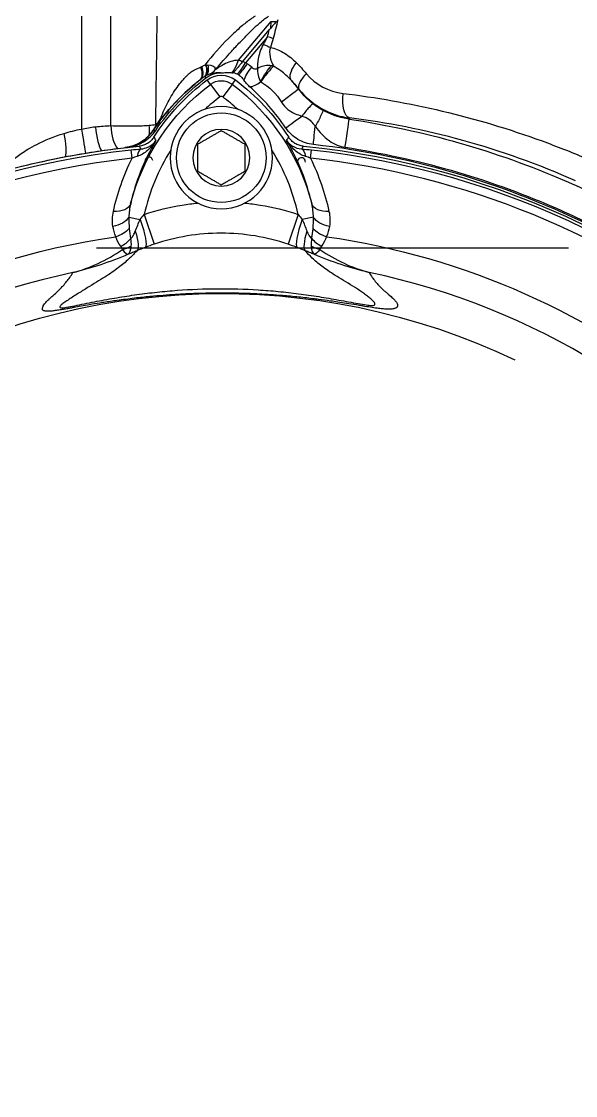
# Model space of a CAD drawing. Header units: millimetres. Extents: x 553637 to 584936, y 5008 to 53898.
# Drawn here: x 559978 to 560048.4, y 37716.2 to 37852.8 of the extents above; entities that cross this region are included whole.
import ezdxf

# ---------------------------------------------------------------- set-up
doc = ezdxf.new("R2010")
doc.units = ezdxf.units.MM
doc.header["$LTSCALE"] = 10
doc.header["$MEASUREMENT"] = 0
doc.layers.add('2', color=2, linetype='Continuous')

msp = doc.modelspace()

# ---------------------------------------------------------------- linework, layer by layer
at = {"layer": '2', "extrusion": (-1, 1.31047e-06, 1.33332e-29)}
for p, q in [((559985.63, 37853.49), (559985.63, 37839.14)), ((560005.59, 37847.89), (560009.73, 37852.82)), ((560009.71, 37851.99), (560009.73, 37852.82)), ((559989.37, 37852.34), (559989.37, 37852.34)), ((560006.16, 37847.75), (560009.51, 37851.75)), ((560009.29, 37850.88), (560006.5, 37847.55)), ((560001.31, 37845.83), (560001.45, 37845.64)), ((560004.92, 37846.28), (560004.95, 37846.32)), ((560002.03, 37844.82), (560001.61, 37845.38)), ((560002.03, 37844.82), (560003.23, 37843.23)), ((560004.79, 37844.82), (560003.59, 37843.22)), ((560004.79, 37844.82), (560005.2, 37845.38)), ((560013.25, 37844.2), (560013.28, 37844.22)), ((560019.71, 37840.55), (560019.69, 37840.4)), ((559995.21, 37839.82), (559995.21, 37839.82)), ((559987.69, 37837.69), (559987.69, 37837.69)), ((559989.49, 37838.49), (559989.49, 37838.49)), ((559989.63, 37837.9), (559989.63, 37837.9)), ((559989.69, 37837.72), (559989.69, 37837.72)), ((559992.06, 37835.43), (559991.95, 37836.49)), ((560014.75, 37835.43), (560014.86, 37836.49)), ((559991.82, 37829.34), (559991.82, 37829.34)), ((559993.62, 37828.27), (559994.89, 37824.49)), ((560013.17, 37828.27), (560011.9, 37824.49)), ((559991.66, 37827.92), (559993.08, 37827.65)), ((560015.12, 37827.91), (560013.71, 37827.65)), ((559991.82, 37825.54), (559991.82, 37825.55)), ((559991.82, 37823.3), (559991.82, 37823.3)), ((559991.82, 37817.55), (559991.82, 37817.55)), ((559991.82, 37817.43), (559991.82, 37817.44))]:
    msp.add_line(p, q, dxfattribs=at)
at = {"layer": '2'}
msp.add_line((560047.56, 37823.99, 9.82), (559987.56, 37823.99, 9.82), dxfattribs=at)
at = {"layer": '2', "extrusion": (3.3667e-22, 2.56909e-16, -1)}
for radius in [6.5, 3.61]:
    msp.add_circle((-560003.41, 37835.49), radius, dxfattribs=at)
at = {"layer": '2'}
msp.add_circle((560003.41, 37835.49), 5.7, dxfattribs=at)
at = {"layer": '2', "extrusion": (3.3667e-22, 2.56909e-16, -1)}
for centre, radius, start, end in [((-560003.41, 37842.99), 2.99, 53.1302, 126.87), ((-560018.53, 37822.82), 27.5, 14.3449, 53.1302), ((-560018.53, 37822.82), 28.2, 32.7999, 53.1302), ((-560003.41, 37842.99), 2.3, 53.1302, 126.87), ((-559988.43, 37822.97), 27.3, 126.8037, 165.8341), ((-559988.43, 37822.97), 27.99, 126.8053, 147.2755), ((-560003.41, 37731.49), 105.99, 5.6479, 84.351), ((-560003.41, 37731.49), 105.63, 6.2249, 83.7714), ((-560003.41, 37731.49), 105.99, 95.6479, 174.351), ((-560003.41, 37731.49), 105.63, 96.2249, 173.7714), ((-559977.01, 37830.01), 4.5, 102.8403, 103.0476), ((-560003.41, 37731.49), 94.9, 8.0915, 81.884), ((-560003.41, 37731.49), 94.9, 98.0915, 161.1672), ((-560003.41, 37731.49), 86.73, 60.7815, 115.472), ((-560003.41, 37731.49), 105.99, 275.6479, 354.351), ((-560003.41, 37731.49), 105.99, 185.6479, 264.351), ((-560003.41, 37731.49), 105.63, 276.2249, 353.7714), ((-560003.41, 37731.49), 105.63, 186.2249, 263.7714), ((-560003.41, 37731.49), 94.9, 188.0915, 261.884)]:
    msp.add_arc(centre, radius, start, end, dxfattribs=at)
at = {"layer": '2'}
for centre, radius, start, end in [((560018.53, 37822.82), 25.5, 126.8698, 132.457), ((560003.41, 37842.99), 0.3, 52.689, 126.8698), ((559988.43, 37822.97), 25.3, 47.5579, 53.1963), ((560018.53, 37822.82), 25.5, 147.6578, 167.6577), ((559988.43, 37822.97), 25.3, 12.1041, 32.2334), ((560003.41, 37731.49), 104.56, 96.2287, 173.7751), ((559994.2, 37835.08), 0.5, 5.3547, 185.3547), ((560013.6, 37834.99), 0.5, 354.6504, 174.6504), ((560003.41, 37731.49), 104.56, 20.1521, 83.7751), ((560003.41, 37731.49), 91.36, 101.9162, 258.0836), ((560003.41, 37731.49), 91.36, 281.878, 78.1218), ((560003.41, 37731.49), 104.56, 276.2287, 353.7751)]:
    msp.add_arc(centre, radius, start, end, dxfattribs=at)
for centre, major_axis, ratio, start_param, end_param in [((560008.84, 37852.98), (-3, 0.07), 0.047895, 1.873783, 2.124332), ((560441.43, 37738.07), (-122.18, 434.89), 0.982721, 1.04372, 1.049181), ((560008.93, 37850.77), (-1.94, 0.49), 0.095744, 4.145531, 4.550138), ((560000.14, 37847.46), (-0.94, 1.77), 0.605576, 4.061591, 4.306874), ((560003.81, 37842.39), (1, 5.7), 0.953355, 6.038188, 6.137862), ((560005.6, 37847.61), (-1.63, -1.84), 0.134325, 1.72834, 1.763989), ((560003.77, 37843.03), (-1.49, 5.13), 0.982332, 5.447958, 5.523302), ((560006.21, 37846.99), (-0.876, 0.33), 0.677534, -1.904948, -1.650838), ((560009.01, 37845.65), (-1.85, -0.76), 0.739589, 3.863385, 4.013111), ((559999.48, 37847.21), (-1.29, 1.78), 0.560588, -3.077173, -2.013846), ((560000.87, 37842.9), (-1.81, -3.2), 0.434935, 3.808219, 3.858947), ((560001.1, 37847.94), (-1.03, -1.72), 0.99801, 0.979149, 1.422152), ((560009.06, 37845.75), (-1.16, -1.5), 0.076836, 3.618277, 5.191216), ((560001.47, 37845.9), (-1.08, -0.79), 0.034781, -0.96165, -0.765568), ((559988.51, 37823), (3.16, -28.46), 0.983419, 2.066085, 2.313257), ((560011.74, 37843.05), (-1.51, -1.15), 0.010256, 3.193963, 5.164469), ((560013.89, 37840.85), (-1.17, -1.5), 0.074885, 3.194102, 4.811016), ((559993.39, 37840.67), (-2.95, 1.16), 0.305157, 3.889197, 3.938562), ((559985.63, 37839.32), (-0.56, 3.43), 0.008453, 1.62247, 2.817153), ((559988.06, 37839.61), (-0.36, 3.42), 0.195511, 1.603123, 2.782229), ((559990.73, 37839.75), (-0.11, 3.4), 0.40397, 1.609685, 2.694217), ((559992.36, 37839.81), (-0.74, 3.2), 0.553143, 4.106289, 4.524962), ((559982.59, 37838.76), (-0.81, 3.42), 0.218845, 3.495632, 4.606553), ((559993.48, 37833.63), (-0.26, 2.99), 0.276748, 0.036326, 0.799906), ((560014.5, 37827.8), (-1.42, -3.74), 0.172767, -1.466399, -0.05912), ((560015.7, 37827.31), (-1.57, -3.68), 0.230511, -1.157345, -0.052827), ((559990.36, 37826.13), (-1.79, -1.75), 0.69819, 1.093575, 1.755254), ((559990.56, 37825.83), (-2.39, -0.72), 0.811745, 1.443845, 1.917873), ((559908.25, 37729.18), (-116.32, -86.58), 0.387664, 3.384963, 3.403635), ((560016.42, 37826.15), (-1.78, 1.75), 0.696182, 1.382904, 2.049497)]:
    msp.add_ellipse(centre, major_axis=major_axis, ratio=ratio, start_param=start_param, end_param=end_param, dxfattribs=at)
at = {"layer": '2', "extrusion": (3.3667e-22, 2.56909e-16, -1)}
for centre, major_axis, ratio, start_param, end_param in [((560442.53, 37734.93), (127.08, -436.27), 0.982333, 2.107866, 2.109856), ((560008.59, 37849.63), (-1.89, 0.65), 0.150871, 1.614645, 2.131774), ((560000.29, 37847.54), (-1.06, 1.68), 0.60684, -4.191021, -3.208838), ((559999.27, 37847.14), (1.35, -1.82), 0.558596, -1.119162, -0.05176), ((560003.87, 37843.43), (3.43, 0.04), 0.887524, -1.237023, -1.062941), ((560013.3, 37827.89), (-16.9, -17.79), 0.86441, 1.385433, 1.764018), ((560002.57, 37842.97), (-1.89, 2.41), 0.124002, -0.052285, -0.04192), ((560008.27, 37844.95), (0.168, 0.178), 0.531087, -0.276884, -0.129285), ((560020.15, 37843.51), (-0.37, -2.98), 0.420508, 0.057724, 1.571265), ((560018.61, 37824.29), (-0.2, -34.75), 0.746516, 2.051796, 2.060901), ((560014.02, 37840.89), (-2.46, -1.72), 0.042888, 0.27385, 1.454625), ((560015.42, 37839.85), (-0.91, -1.67), 0.065971, 3.194068, 4.885172), ((559990.6, 37841.73), (-1.59, -4.72), 0.998169, -1.305757, -0.440171), ((559992.68, 37839.89), (-1.75, 2.72), 0.66149, 2.029825, 2.09864), ((560015.44, 37840.05), (-0.33, -2.98), 0.005759, 0.258371, 1.386035), ((560013.34, 37833.63), (-0.26, -2.99), 0.275932, 3.17791, 3.941991), ((559989.47, 37830.26), (-2.44, 0.55), 0.61716, 3.185961, 4.481982), ((560017.33, 37830.26), (-2.44, -0.55), 0.617656, -1.342509, -0.044391), ((559989.39, 37828.35), (-2.46, -0.42), 0.642659, 3.667819, 4.729172), ((559992.29, 37827.8), (-1.42, 3.74), 0.172155, 1.675815, 3.083601), ((560017.39, 37828.33), (-2.46, 0.44), 0.64256, -1.593135, -0.531778), ((559989.78, 37827.03), (-2.32, -0.93), 0.631919, 4.03099, 4.864846), ((559991.07, 37827.31), (-1.57, 3.68), 0.228853, 1.989243, 3.088598), ((560016.99, 37827.04), (-2.32, 0.94), 0.6313, -1.727433, -0.890658), ((560016.21, 37825.84), (-2.4, 0.72), 0.81164, -1.697389, -1.222761)]:
    msp.add_ellipse(centre, major_axis=major_axis, ratio=ratio, start_param=start_param, end_param=end_param, dxfattribs=at)
at = {"layer": '2'}
for points, degree in [([(559989.37, 37839.57), (559989.37, 37844.21), (559989.37, 37848.85), (559989.37, 37853.49)], 3), ([(559995.07, 37839.72), (559995.14, 37844.31), (559995.21, 37848.9), (559995.27, 37853.49)], 3), ([(560008.77, 37849.89), (560008.95, 37850.22), (560009.13, 37850.54), (560009.29, 37850.88)], 3), ([(560010.01, 37850.67), (560009.92, 37850.28), (560009.8, 37849.9), (560009.68, 37849.53)], 3), ([(560002.57, 37848.77), (560002.57, 37848.77), (560002.57, 37848.77), (560002.57, 37848.77)], 3), ([(560000.93, 37847.1), (560001.08, 37847.16), (560001.23, 37847.24), (560001.37, 37847.32)], 3), ([(560001.37, 37847.32), (560001.43, 37847.3), (560001.46, 37847.3), (560001.5, 37847.29)], 3), ([(560001.37, 37847.32), (560001.46, 37847.11), (560001.52, 37846.99), (560001.56, 37846.85)], 3), ([(560001.5, 37847.29), (560001.61, 37847.27), (560001.68, 37847.26), (560001.71, 37847.26)], 3), ([(560004.77, 37846.31), (560004.94, 37846.49), (560005.12, 37846.76), (560005.3, 37847.11), (560005.46, 37847.5), (560005.59, 37847.89)], 5), ([(560005.5, 37846.11), (560005.78, 37846.45), (560006.17, 37847.01), (560006.5, 37847.55)], 3), ([(560006.71, 37847.44), (560006.32, 37846.93), (560005.91, 37846.38), (560005.65, 37846.02)], 3), ([(560007.29, 37847), (560007.11, 37847.15), (560006.92, 37847.3), (560006.71, 37847.44)], 3), ([(560012.94, 37847.6), (560013.38, 37847.15), (560013.82, 37846.68), (560014.22, 37846.19)], 3), ([(560000.77, 37847.03), (560000.82, 37847.05), (560000.87, 37847.07), (560000.93, 37847.1)], 3), ([(560001.31, 37845.83), (560001.15, 37845.72), (560000.99, 37845.6), (560000.83, 37845.48)], 3), ([(560001.31, 37845.83), (560001.54, 37846.03), (560001.63, 37846.4), (560001.56, 37846.85)], 3), ([(560001.95, 37846.13), (560001.94, 37846.15), (560001.71, 37846.07), (560001.42, 37845.9)], 3), ([(560001.42, 37845.9), (560001.42, 37845.9), (560001.42, 37845.9), (560001.42, 37845.9)], 3), ([(560001.45, 37845.64), (560001.99, 37846.05), (560002.65, 37846.28), (560003.32, 37846.29)], 3), ([(560002.56, 37846.99), (560002.56, 37846.99), (560002.56, 37846.99), (560002.56, 37846.99)], 3), ([(560002.56, 37846.24), (560002.56, 37846.24), (560002.56, 37846.24), (560002.56, 37846.24)], 3), ([(560004.77, 37846.31), (560004.82, 37846.3), (560004.87, 37846.29), (560004.92, 37846.28)], 3), ([(560006.32, 37845.3), (560006.42, 37845.77), (560006.8, 37846.46), (560007.29, 37847)], 3), ([(560008.03, 37846.85), (560007.96, 37846.33), (560008.13, 37845.69), (560008.4, 37845.14)], 3), ([(560014.22, 37846.19), (560015.38, 37844.79), (560017.09, 37843.89), (560018.9, 37843.67)], 3), ([(560000.07, 37844.88), (559999.9, 37844.74), (559999.74, 37844.6), (559999.59, 37844.46)], 3), ([(560000.67, 37845.36), (560000.47, 37845.21), (560000.27, 37845.04), (560000.07, 37844.88)], 3), ([(560000.83, 37845.48), (560000.77, 37845.44), (560000.72, 37845.4), (560000.67, 37845.36)], 3), ([(560008.42, 37845.13), (560009.51, 37844.52), (560010.42, 37843.63), (560011.07, 37842.56)], 3), ([(560012.24, 37845.4), (560012.6, 37845.03), (560012.95, 37844.64), (560013.28, 37844.22)], 3), ([(560013.25, 37844.2), (560012.93, 37844.61), (560012.59, 37845.02), (560012.24, 37845.4)], 3), ([(559999.43, 37844.32), (559999.42, 37844.31), (559999.41, 37844.3), (559999.39, 37844.29)], 3), ([(560013.28, 37844.22), (560014.87, 37842.2), (560017.21, 37840.88), (560019.71, 37840.55)], 3), ([(559995.96, 37840.65), (559995.92, 37840.7), (559995.86, 37840.74), (559995.81, 37840.78)], 3), ([(559983.42, 37838.58), (559984.14, 37838.8), (559984.88, 37838.99), (559985.63, 37839.14)], 3), ([(559985.63, 37839.14), (559986.22, 37839.26), (559986.81, 37839.36), (559987.4, 37839.43)], 3), ([(559987.4, 37839.43), (559988.08, 37839.51), (559988.74, 37839.56), (559989.37, 37839.57)], 3), ([(559994.23, 37839.62), (559994.53, 37839.63), (559994.82, 37839.67), (559995.07, 37839.72)], 3), ([(559994.74, 37838.96), (559994.85, 37838.96), (559994.96, 37838.96), (559995.07, 37838.97)], 3), ([(559994.74, 37838.96), (559994.74, 37838.96), (559994.74, 37838.96), (559994.74, 37838.96), (559994.74, 37838.96), (559994.74, 37838.96)], 5), ([(559994.75, 37838.98), (559994.75, 37838.98), (559994.75, 37838.98), (559994.75, 37838.98), (559994.75, 37838.98), (559994.75, 37838.98)], 5), ([(559995.1, 37837.68), (559993.55, 37835.1), (559992.51, 37832.41), (559991.89, 37829.64)], 3), ([(559994.83, 37838.1), (559994.92, 37837.96), (559995.01, 37837.82), (559995.1, 37837.68)], 3), ([(560011.71, 37837.69), (560011.8, 37837.82), (560011.89, 37837.96), (560011.98, 37838.1)], 3), ([(560014.9, 37829.65), (560014.29, 37832.41), (560013.25, 37835.11), (560011.71, 37837.69)], 3), ([(559991.95, 37836.49), (559992.37, 37836.54), (559992.78, 37836.58), (559993.19, 37836.61)], 3), ([(559993.19, 37836.61), (559993.12, 37836.73), (559993.05, 37836.85), (559992.98, 37836.96)], 3), ([(560013.84, 37836.96), (560013.77, 37836.85), (560013.7, 37836.73), (560013.63, 37836.61)], 3), ([(560013.63, 37836.61), (560014.03, 37836.58), (560014.44, 37836.54), (560014.86, 37836.49)], 3), ([(559989.69, 37828.66), (559990.2, 37830.97), (559990.98, 37833.23), (559992.06, 37835.43)], 3), ([(559992.7, 37835.66), (559992.48, 37835.59), (559992.27, 37835.51), (559992.06, 37835.43)], 3), ([(560014.75, 37835.43), (560014.54, 37835.51), (560014.33, 37835.59), (560014.11, 37835.66)], 3), ([(560014.75, 37835.43), (560015.82, 37833.23), (560016.6, 37830.98), (560017.1, 37828.67)], 3), ([(559991.89, 37829.64), (559991.75, 37829.07), (559991.67, 37828.5), (559991.66, 37827.92)], 3), ([(560015.12, 37827.91), (560015.12, 37828.5), (560015.04, 37829.07), (560014.9, 37829.65)], 3), ([(559989.62, 37826.76), (559989.52, 37827.39), (559989.55, 37828.02), (559989.69, 37828.66)], 3), ([(559993.08, 37827.65), (559993.26, 37827.86), (559993.43, 37828.07), (559993.62, 37828.27)], 3), ([(560013.17, 37828.27), (560013.35, 37828.07), (560013.53, 37827.86), (560013.71, 37827.65)], 3), ([(560017.1, 37828.67), (560017.24, 37828.02), (560017.27, 37827.38), (560017.16, 37826.74)], 3), ([(559990.01, 37825.44), (559989.84, 37825.87), (559989.7, 37826.31), (559989.62, 37826.76)], 3), ([(559991.66, 37827.92), (559991.65, 37827.43), (559991.67, 37826.95), (559991.7, 37826.48)], 3), ([(559992.48, 37826.14), (559992.69, 37826.64), (559992.87, 37827.15), (559993.08, 37827.65)], 3), ([(560013.71, 37827.65), (560013.91, 37827.16), (560014.09, 37826.66), (560014.29, 37826.17)], 3), ([(560015.07, 37826.49), (560015.11, 37826.96), (560015.13, 37827.43), (560015.12, 37827.91)], 3), ([(560017.16, 37826.74), (560017.08, 37826.3), (560016.94, 37825.87), (560016.77, 37825.45)], 3), ([(559990.62, 37824.22), (559990.36, 37824.57), (559990.16, 37824.98), (559990.01, 37825.44)], 3), ([(559991.7, 37826.48), (559991.73, 37826.03), (559991.79, 37825.62), (559991.88, 37825.23)], 3), ([(560011.9, 37824.49), (560010.52, 37824.95), (560007.73, 37825.65), (560003.38, 37826.01), (559999.06, 37825.65), (559996.27, 37824.96), (559994.89, 37824.49)], 3), ([(560002.42, 37825.87), (560002.42, 37825.87), (560002.42, 37825.87), (560002.42, 37825.87)], 3), ([(560014.89, 37825.26), (560014.98, 37825.64), (560015.04, 37826.05), (560015.07, 37826.49)], 3), ([(560016.77, 37825.45), (560016.61, 37824.99), (560016.41, 37824.58), (560016.16, 37824.24)], 3), ([(559990.84, 37823.81), (559990.8, 37823.95), (559990.72, 37824.09), (559990.62, 37824.22)], 3), ([(559991.92, 37824.25), (559991.88, 37823.69), (559991.76, 37823.32), (559991.58, 37823.21)], 3), ([(559991.88, 37825.23), (559991.93, 37824.87), (559991.95, 37824.54), (559991.92, 37824.25)], 3), ([(559993.74, 37824.08), (559993.38, 37823.94), (559993.03, 37823.8), (559992.68, 37823.65)], 3), ([(559994.89, 37824.49), (559994.5, 37824.36), (559994.12, 37824.22), (559993.74, 37824.08)], 3), ([(559996.79, 37825.05), (559996.79, 37825.05), (559996.79, 37825.05), (559996.79, 37825.05)], 3), ([(560014.09, 37823.66), (560013.75, 37823.8), (560013.4, 37823.94), (560013.05, 37824.08)], 3), ([(560014.89, 37825.26), (560014.84, 37824.89), (560014.82, 37824.55), (560014.85, 37824.26)], 3), ([(560014.85, 37824.26), (560014.89, 37823.69), (560015.02, 37823.33), (560015.19, 37823.21)], 3), ([(560016.16, 37824.24), (560016.06, 37824.1), (560015.97, 37823.96), (560015.94, 37823.82)], 3), ([(559984.55, 37820.87), (559986.71, 37821.46), (559988.81, 37822.45), (559990.84, 37823.81)], 3), ([(559991.58, 37823.21), (559989.28, 37822.22), (559986.93, 37821.45), (559984.55, 37820.87)], 3), ([(559990.84, 37823.81), (559991.15, 37823.4), (559991.41, 37823.18), (559991.58, 37823.21)], 3), ([(560015.94, 37823.82), (560015.63, 37823.4), (560015.36, 37823.19), (560015.19, 37823.21)], 3), ([(560022.21, 37820.89), (560019.83, 37821.46), (560017.49, 37822.23), (560015.19, 37823.21)], 3), ([(560015.94, 37823.82), (560017.96, 37822.45), (560020.05, 37821.47), (560022.21, 37820.89)], 3), ([(560018.05, 37822.54), (560018.05, 37822.54), (560018.05, 37822.54), (560018.05, 37822.54)], 3), ([(560019.71, 37821.75), (560019.71, 37821.75), (560019.71, 37821.75), (560019.71, 37821.75)], 3), ([(559996.82, 37818.03), (559996.82, 37818.03), (559996.82, 37818.03), (559996.82, 37818.03)], 3), ([(559996.82, 37817.96), (559996.82, 37817.96), (559996.82, 37817.96), (559996.82, 37817.96)], 3), ([(560002.37, 37818.26), (560002.37, 37818.26), (560002.37, 37818.26), (560002.37, 37818.26)], 3), ([(560019.28, 37817.22), (560019.28, 37817.22), (560019.28, 37817.22), (560019.28, 37817.22)], 3), ([(559984.04, 37816.02), (559984.04, 37816.02), (559984.04, 37816.02), (559984.04, 37816.02)], 3), ([(559984.07, 37816.52), (559984.07, 37816.52), (559984.07, 37816.52), (559984.07, 37816.52)], 3), ([(559984.68, 37816.17), (559984.68, 37816.17), (559984.68, 37816.17), (559984.68, 37816.17)], 3), ([(559984.69, 37816.44), (559984.69, 37816.44), (559984.69, 37816.44), (559984.69, 37816.44)], 3), ([(559984.71, 37816.64), (559984.71, 37816.64), (559984.71, 37816.64), (559984.71, 37816.64)], 3), ([(560017.55, 37817.05), (560017.55, 37817.05), (560017.55, 37817.05), (560017.55, 37817.05)], 3), ([(560019.23, 37816.76), (560019.23, 37816.76), (560019.23, 37816.76), (560019.23, 37816.76)], 3), ([(560019.25, 37816.97), (560019.25, 37816.97), (560019.25, 37816.97), (560019.25, 37816.97)], 3)]:
    msp.add_open_spline(points, degree=degree, dxfattribs=at)
for points, degree, knots in [([(560007.72, 37853.49), (560007.31, 37853.24), (560006.93, 37852.96), (560006.55, 37852.67), (560006.34, 37852.5), (560006.14, 37852.34), (560005.94, 37852.17), (560005.41, 37851.71), (560004.9, 37851.24), (560004.4, 37850.75), (560004.37, 37850.72), (560004.34, 37850.69), (560004.31, 37850.66), (560003.27, 37849.61), (560002.29, 37848.49), (560001.37, 37847.32)], 3, [0, 0, 0, 0, 0.1163459, 0.1163459, 0.1163459, 0.1806733, 0.1806733, 0.1806733, 0.3509431, 0.3509431, 0.3509431, 0.3613465, 0.3613465, 0.3613465, 0.7226931, 0.7226931, 0.7226931, 0.7226931]), ([(560002.65, 37846.67), (560003.18, 37847.3), (560003.72, 37847.92), (560004.27, 37848.53), (560004.46, 37848.74), (560004.65, 37848.95), (560004.84, 37849.16), (560005.2, 37849.56), (560005.56, 37849.95), (560005.93, 37850.33), (560006.26, 37850.67), (560006.59, 37851.01), (560006.92, 37851.34), (560007.16, 37851.58), (560007.4, 37851.82), (560007.64, 37852.05), (560007.94, 37852.32), (560008.23, 37852.59), (560008.53, 37852.84), (560008.7, 37852.98), (560008.86, 37853.11), (560009.03, 37853.24), (560009.16, 37853.33), (560009.3, 37853.42), (560009.43, 37853.49)], 3, [0.1422618, 0.1422618, 0.1422618, 0.1422618, 0.3566972, 0.3566972, 0.3566972, 0.4315289, 0.4315289, 0.4315289, 0.5711326, 0.5711326, 0.5711326, 0.6957149, 0.6957149, 0.6957149, 0.785568, 0.785568, 0.785568, 0.8927857, 0.8927857, 0.8927857, 0.952768, 0.952768, 0.952768, 1, 1, 1, 1]), ([(560010.44, 37852.86), (560010.32, 37852.72), (560010.2, 37852.57), (560009.89, 37852.2), (560009.7, 37851.97), (560009.51, 37851.75)], 3, [-0.1749773, -0.1749773, -0.1749773, -0.1749773, -0.1155453, -0.1155453, -0.0259438, -0.0259438, -0.0259438, -0.0259438]), ([(560008.03, 37846.85), (560008.03, 37847.2), (560008.07, 37847.62), (560008.14, 37848.06), (560008.25, 37848.65), (560008.44, 37849.3), (560008.77, 37849.89)], 3, [0.0000095, 0.0000095, 0.0000095, 0.0000095, 0.4284495, 0.4284495, 0.4284495, 0.9999989, 0.9999989, 0.9999989, 0.9999989]), ([(560009.68, 37849.53), (560009.51, 37849.17), (560009.52, 37848.73), (560009.62, 37848.31), (560009.63, 37848.26), (560009.64, 37848.21), (560009.65, 37848.17), (560009.69, 37848), (560009.75, 37847.84), (560009.81, 37847.68), (560009.89, 37847.48), (560009.98, 37847.29), (560010.04, 37847.13)], 3, [0, 0, 0, 0, 0.4999993, 0.4999993, 0.4999993, 0.5556192, 0.5556192, 0.5556192, 0.7499993, 0.7499993, 0.7499993, 0.9999993, 0.9999993, 0.9999993, 0.9999993]), ([(560009.68, 37849.53), (560010.26, 37849.4), (560010.78, 37849.18), (560011.27, 37848.89), (560011.33, 37848.85), (560011.4, 37848.82), (560011.46, 37848.78), (560012, 37848.44), (560012.49, 37848.04), (560012.94, 37847.6)], 3, [0, 0, 0, 0, 0.441619, 0.441619, 0.441619, 0.5, 0.5, 0.5, 1, 1, 1, 1]), ([(560002.65, 37846.67), (560002.66, 37846.69), (560002.66, 37846.71), (560002.67, 37846.72), (560002.74, 37846.98), (560002.28, 37847.24), (560001.71, 37847.26)], 3, [0, 0, 0, 0, 0.058271, 0.058271, 0.058271, 1, 1, 1, 1]), ([(560005.59, 37847.89), (560005.24, 37847.89), (560004.91, 37847.82), (560004.61, 37847.72), (560004.3, 37847.62), (560004.02, 37847.5), (560003.75, 37847.36), (560003.73, 37847.35), (560003.71, 37847.34), (560003.69, 37847.33), (560003.46, 37847.2), (560003.24, 37847.07), (560003.05, 37846.95), (560002.85, 37846.82), (560002.68, 37846.7), (560002.65, 37846.67)], 3, [0, 0, 0, 0, 0.25, 0.25, 0.25, 0.5, 0.5, 0.5, 0.51946, 0.51946, 0.51946, 0.75, 0.75, 0.75, 1, 1, 1, 1]), ([(560006.1, 37847.69), (560006, 37847.56), (560005.89, 37847.43), (560005.68, 37847.18), (560005.57, 37847.06), (560005.38, 37846.82), (560005.28, 37846.71), (560005.11, 37846.5), (560005.03, 37846.4), (560004.95, 37846.32)], 3, [-0.1996856, -0.1996856, -0.1996856, -0.1996856, -0.1497557, -0.1497557, -0.1001365, -0.1001365, -0.0513825, -0.0513825, -0.0000928, -0.0000928, -0.0000928, -0.0000928]), ([(560009.78, 37847.19), (560009.27, 37847.28), (560008.66, 37847.17), (560008.15, 37846.91), (560008.13, 37846.9), (560008.11, 37846.89), (560008.09, 37846.88), (560008.08, 37846.88), (560008.07, 37846.87), (560008.06, 37846.87), (560008.06, 37846.86), (560008.05, 37846.86), (560008.05, 37846.86), (560008.04, 37846.85), (560008.03, 37846.84), (560008.03, 37846.85)], 3, [0, 0, 0, 0, 0.924311, 0.924311, 0.924311, 0.959401, 0.959401, 0.959401, 0.977053, 0.977053, 0.977053, 0.988526, 0.988526, 0.988526, 1, 1, 1, 1]), ([(560008.4, 37845.14), (560008.6, 37845.51), (560008.86, 37845.93), (560009.11, 37846.31), (560009.36, 37846.68), (560009.6, 37847), (560009.78, 37847.19)], 3, [0.000004, 0.000004, 0.000004, 0.000004, 0.500004, 0.500004, 0.500004, 1, 1, 1, 1]), ([(560012.94, 37847.6), (560012.34, 37846.83), (560012.03, 37846.05), (560012.15, 37845.6), (560012.17, 37845.53), (560012.2, 37845.46), (560012.24, 37845.4)], 3, [0, 0, 0, 0, 0.8561151, 0.8561151, 0.8561151, 0.9999723, 0.9999723, 0.9999723, 0.9999723]), ([(559995.81, 37840.78), (559996.1, 37841.49), (559996.42, 37842.18), (559996.78, 37842.83), (559997.13, 37843.48), (559997.52, 37844.09), (559997.94, 37844.65), (559997.94, 37844.66), (559997.95, 37844.66), (559997.95, 37844.67), (559998.16, 37844.94), (559998.37, 37845.21), (559998.59, 37845.46), (559998.66, 37845.54), (559998.73, 37845.62), (559998.8, 37845.7), (559998.84, 37845.74), (559998.89, 37845.79), (559998.93, 37845.84), (559999.04, 37845.95), (559999.15, 37846.06), (559999.26, 37846.16), (559999.32, 37846.21), (559999.38, 37846.27), (559999.44, 37846.31), (559999.62, 37846.46), (559999.81, 37846.57), (560000, 37846.67), (560000.26, 37846.81), (560000.52, 37846.91), (560000.77, 37847.03)], 3, [0.0000003, 0.0000003, 0.0000003, 0.0000003, 0.25, 0.25, 0.25, 0.5, 0.5, 0.5, 0.5019613, 0.5019613, 0.5019613, 0.625, 0.625, 0.625, 0.663711, 0.663711, 0.663711, 0.6875, 0.6875, 0.6875, 0.75, 0.75, 0.75, 0.7822393, 0.7822393, 0.7822393, 0.875, 0.875, 0.875, 1, 1, 1, 1]), ([(560001.56, 37846.85), (560001.62, 37846.64), (560001.65, 37846.46), (560001.62, 37846.3), (560001.6, 37846.14), (560001.54, 37846), (560001.42, 37845.9)], 3, [0.0001358, 0.0001358, 0.0001358, 0.0001358, 0.5001358, 0.5001358, 0.5001358, 1, 1, 1, 1]), ([(560003.32, 37846.29), (560003.11, 37846.3), (560002.92, 37846.29), (560002.74, 37846.27), (560002.63, 37846.26), (560002.53, 37846.24), (560002.44, 37846.22), (560002.37, 37846.21), (560002.3, 37846.2), (560002.24, 37846.18), (560002.09, 37846.15), (560001.97, 37846.12), (560001.95, 37846.13)], 3, [0, 0, 0, 0, 0.2131962, 0.2131962, 0.2131962, 0.3465997, 0.3465997, 0.3465997, 0.4430445, 0.4430445, 0.4430445, 0.6931993, 0.6931993, 0.6931993, 0.6931993]), ([(560003.32, 37846.29), (560003.57, 37846.3), (560003.82, 37846.32), (560004.17, 37846.33), (560004.31, 37846.33), (560004.55, 37846.33), (560004.66, 37846.32), (560004.77, 37846.31)], 3, [0, 0, 0, 0, 0.0753098, 0.0753098, 0.1183011, 0.1183011, 0.1527585, 0.1527585, 0.1527585, 0.1527585]), ([(560005.5, 37846.11), (560005.53, 37846.1), (560005.55, 37846.09), (560005.6, 37846.06), (560005.62, 37846.04), (560005.65, 37846.02)], 3, [0, 0, 0, 0, 0.00848869, 0.00848869, 0.01697739, 0.01697739, 0.01697739, 0.01697739]), ([(560005.65, 37846.02), (560005.78, 37845.92), (560005.9, 37845.81), (560006.12, 37845.56), (560006.23, 37845.43), (560006.32, 37845.3)], 3, [0, 0, 0, 0, 0.0502443, 0.0502443, 0.1002168, 0.1002168, 0.1002168, 0.1002168]), ([(560007.29, 37847), (560007.43, 37846.88), (560007.58, 37846.78), (560007.76, 37846.78), (560007.85, 37846.78), (560007.93, 37846.8), (560008.03, 37846.85)], 3, [0, 0, 0, 0, 0.689875, 0.689875, 0.689875, 1, 1, 1, 1]), ([(560012.24, 37845.4), (560011.84, 37845.82), (560011.42, 37846.21), (560010.97, 37846.54), (560010.67, 37846.76), (560010.36, 37846.96), (560010.04, 37847.13)], 3, [0.0000522, 0.0000522, 0.0000522, 0.0000522, 0.6024722, 0.6024722, 0.6024722, 1, 1, 1, 1]), ([(560014.22, 37846.19), (560013.84, 37845.79), (560013.54, 37845.39), (560013.38, 37845.04), (560013.21, 37844.7), (560013.18, 37844.41), (560013.28, 37844.22)], 3, [0.0000011, 0.0000011, 0.0000011, 0.0000011, 0.4999975, 0.4999975, 0.4999975, 0.9999965, 0.9999965, 0.9999965, 0.9999965]), ([(560000.67, 37845.36), (559999.82, 37844.69), (559998.99, 37843.96), (559998.19, 37843.16), (559997.95, 37842.92), (559997.72, 37842.68), (559997.49, 37842.43), (559996.48, 37841.35), (559995.55, 37840.17), (559994.74, 37838.96)], 3, [0, 0, 0, 0, 0.384651, 0.384651, 0.384651, 0.5, 0.5, 0.5, 1, 1, 1, 1]), ([(559994.74, 37838.96), (559995.56, 37840.2), (559996.49, 37841.37), (559998.31, 37843.32), (559999.17, 37844.13), (560000.07, 37844.88)], 3, [0, 0, 0, 0, 4.459101, 4.459101, 7.988593, 7.988593, 7.988593, 7.988593]), ([(560007, 37844.53), (560006.87, 37844.64), (560006.75, 37844.77), (560006.53, 37845.03), (560006.43, 37845.15), (560006.32, 37845.3)], 3, [0, 0, 0, 0, 0.0514556, 0.0514556, 0.102992, 0.102992, 0.102992, 0.102992]), ([(560007, 37844.53), (560007.2, 37844.52), (560007.44, 37844.57), (560007.72, 37844.71), (560007.93, 37844.81), (560008.16, 37844.96), (560008.4, 37845.14)], 3, [0.3980234, 0.3980234, 0.3980234, 0.3980234, 0.7432342, 0.7432342, 0.7432342, 1, 1, 1, 1]), ([(560015.06, 37842.35), (560014.66, 37842.66), (560014.29, 37843), (560013.94, 37843.37), (560013.7, 37843.63), (560013.47, 37843.91), (560013.25, 37844.2)], 3, [0, 0, 0, 0, 0.585348, 0.585348, 0.585348, 1, 1, 1, 1]), ([(560018.9, 37843.67), (560027.16, 37842.69), (560035.82, 37840.68), (560044.19, 37837.62), (560046.03, 37836.95), (560047.85, 37836.23), (560049.66, 37835.46)], 3, [0, 0, 0, 0, 0.81981, 0.81981, 0.81981, 1, 1, 1, 1]), ([(560011.07, 37842.56), (560011.28, 37842.2), (560011.56, 37841.89), (560011.89, 37841.63), (560011.96, 37841.57), (560012.03, 37841.52), (560012.11, 37841.47), (560012.54, 37841.18), (560013.06, 37840.96), (560013.67, 37840.79)], 3, [0, 0, 0, 0, 0.414669, 0.414669, 0.414669, 0.5, 0.5, 0.5, 1, 1, 1, 1]), ([(560016.33, 37841.51), (560016.17, 37841.6), (560016.01, 37841.69), (560015.87, 37841.78), (560015.8, 37841.82), (560015.73, 37841.87), (560015.67, 37841.91), (560015.46, 37842.05), (560015.26, 37842.19), (560015.06, 37842.35)], 3, [0, 0, 0, 0, 0.342117, 0.342117, 0.342117, 0.5, 0.5, 0.5, 1, 1, 1, 1]), ([(559995.07, 37839.72), (559995.18, 37839.78), (559995.28, 37839.87), (559995.38, 37839.98), (559995.51, 37840.12), (559995.62, 37840.3), (559995.7, 37840.5)], 3, [0, 0, 0, 0, 0.441773, 0.441773, 0.441773, 1, 1, 1, 1]), ([(560013.67, 37840.79), (560014.07, 37840.66), (560014.34, 37840.55), (560014.58, 37840.35), (560014.66, 37840.29), (560014.73, 37840.22), (560014.81, 37840.15), (560014.97, 37839.98), (560015.14, 37839.76), (560015.37, 37839.5)], 3, [0, 0, 0, 0, 0.5, 0.5, 0.5, 0.657637, 0.657637, 0.657637, 1, 1, 1, 1]), ([(560019.69, 37840.4), (560019.09, 37840.49), (560018.51, 37840.62), (560017.95, 37840.81), (560017.92, 37840.82), (560017.89, 37840.83), (560017.86, 37840.84), (560017.34, 37841.02), (560016.82, 37841.24), (560016.33, 37841.51)], 3, [0, 0, 0, 0, 0.5, 0.5, 0.5, 0.526985, 0.526985, 0.526985, 1, 1, 1, 1]), ([(560019.15, 37836.82), (560019.17, 37836.99), (560019.21, 37837.3), (560019.27, 37837.67), (560019.32, 37838.04), (560019.39, 37838.47), (560019.45, 37838.88), (560019.55, 37839.58), (560019.65, 37840.17), (560019.68, 37840.35), (560019.68, 37840.38), (560019.69, 37840.4), (560019.69, 37840.4)], 3, [0.000002, 0.000002, 0.000002, 0.000002, 0.25, 0.25, 0.25, 0.5000036, 0.5000036, 0.5000036, 0.9259761, 0.9259761, 0.9259761, 1, 1, 1, 1]), ([(560019.69, 37840.4), (560029.1, 37839), (560038.33, 37836.36), (560047.06, 37832.59), (560049.66, 37831.47), (560052.21, 37830.25), (560054.71, 37828.94), (560065.63, 37823.19), (560075.57, 37815.59), (560083.99, 37806.57)], 3, [0, 0, 0, 0, 0.385478, 0.385478, 0.385478, 0.5, 0.5, 0.5, 1, 1, 1, 1]), ([(560048.44, 37832.57), (560043.76, 37834.64), (560038.94, 37836.36), (560034.1, 37837.69), (560029.27, 37839.02), (560024.42, 37839.97), (560019.71, 37840.55)], 3, [0.0000008, 0.0000008, 0.0000008, 0.0000008, 0.5, 0.5, 0.5, 1, 1, 1, 1]), ([(559989.37, 37839.57), (559990.13, 37839.54), (559991, 37839.52), (559991.85, 37839.53), (559992.04, 37839.53), (559992.22, 37839.54), (559992.41, 37839.54), (559993.05, 37839.55), (559993.67, 37839.58), (559994.23, 37839.62)], 3, [0, 0, 0, 0, 0.5, 0.5, 0.5, 0.6122238, 0.6122238, 0.6122238, 0.9999219, 0.9999219, 0.9999219, 0.9999219]), ([(559991.16, 37836.78), (559991.71, 37836.84), (559992.28, 37837.01), (559993.27, 37837.49), (559993.72, 37837.81), (559994.34, 37838.42), (559994.55, 37838.68), (559994.74, 37838.96)], 3, [0, 0, 0, 0, 1.696471, 1.696471, 3.306402, 3.306402, 4.311494, 4.311494, 4.311494, 4.311494]), ([(559991.49, 37836.81), (559991.84, 37836.85), (559992.2, 37836.93), (559992.88, 37837.16), (559993.2, 37837.32), (559993.82, 37837.69), (559994.11, 37837.9), (559994.63, 37838.4), (559994.86, 37838.67), (559995.07, 37838.97)], 3, [0, 0, 0, 0, 0.1078546, 0.1078546, 0.2156889, 0.2156889, 0.32354, 0.32354, 0.4313761, 0.4313761, 0.4313761, 0.4313761]), ([(560015.12, 37837.16), (560014.77, 37837.2), (560014.43, 37837.28), (560013.77, 37837.5), (560013.45, 37837.65), (560012.85, 37838.01), (560012.57, 37838.22), (560012.06, 37838.7), (560011.84, 37838.97), (560011.64, 37839.26)], 3, [0, 0, 0, 0, 0.1049386, 0.1049386, 0.209791, 0.209791, 0.3147657, 0.3147657, 0.4196034, 0.4196034, 0.4196034, 0.4196034]), ([(560015.37, 37839.5), (560015.9, 37838.74), (560016.46, 37838.15), (560017.05, 37837.71), (560017.09, 37837.69), (560017.12, 37837.66), (560017.16, 37837.64), (560017.79, 37837.19), (560018.45, 37836.92), (560019.15, 37836.82)], 3, [0, 0, 0, 0, 0.473031, 0.473031, 0.473031, 0.5, 0.5, 0.5, 1, 1, 1, 1]), ([(559976.05, 37833.9), (559976.08, 37834.08), (559976.18, 37834.3), (559976.35, 37834.54), (559976.38, 37834.58), (559976.41, 37834.62), (559976.44, 37834.67), (559976.65, 37834.92), (559976.93, 37835.2), (559977.28, 37835.5), (559977.69, 37835.84), (559978.21, 37836.21), (559978.82, 37836.57), (559979.17, 37836.78), (559979.54, 37836.99), (559979.94, 37837.19), (559980.96, 37837.7), (559982.14, 37838.19), (559983.42, 37838.58)], 3, [0.3969928, 0.3969928, 0.3969928, 0.3969928, 0.5, 0.5, 0.5, 0.5179289, 0.5179289, 0.5179289, 0.625, 0.625, 0.625, 0.75, 0.75, 0.75, 0.8207363, 0.8207363, 0.8207363, 1, 1, 1, 1]), ([(559995.1, 37837.68), (559994.82, 37837.24), (559994.47, 37836.82), (559994.07, 37836.46), (559994.05, 37836.44), (559994.03, 37836.43), (559994.01, 37836.41), (559993.63, 37836.08), (559993.19, 37835.8), (559992.7, 37835.66)], 3, [0, 0, 0, 0, 0.00160022, 0.00160022, 0.00160022, 0.001683551, 0.001683551, 0.001683551, 0.003200441, 0.003200441, 0.003200441, 0.003200441]), ([(559994.83, 37838.1), (559994.73, 37837.94), (559994.61, 37837.8), (559994.34, 37837.53), (559994.19, 37837.42), (559993.87, 37837.22), (559993.7, 37837.14), (559993.34, 37837.02), (559993.16, 37836.98), (559992.98, 37836.96)], 3, [0, 0, 0, 0, 0.0555392, 0.0555392, 0.112518, 0.112518, 0.1694965, 0.1694965, 0.225036, 0.225036, 0.225036, 0.225036]), ([(559993.19, 37836.61), (559993.53, 37836.64), (559993.82, 37836.72), (559994.08, 37836.84), (559994.16, 37836.87), (559994.23, 37836.91), (559994.29, 37836.95), (559994.43, 37837.03), (559994.55, 37837.11), (559994.66, 37837.21), (559994.83, 37837.35), (559994.98, 37837.51), (559995.1, 37837.68)], 3, [0, 0, 0, 0, 0.001201353, 0.001201353, 0.001201353, 0.00153948, 0.00153948, 0.00153948, 0.002207001, 0.002207001, 0.002207001, 0.003212598, 0.003212598, 0.003212598, 0.003212598]), ([(560011.71, 37837.69), (560011.9, 37837.41), (560012.16, 37837.17), (560012.48, 37836.97), (560012.49, 37836.97), (560012.51, 37836.96), (560012.52, 37836.95), (560012.83, 37836.77), (560013.19, 37836.64), (560013.63, 37836.61)], 3, [0, 0, 0, 0, 0.001607954, 0.001607954, 0.001607954, 0.001677327, 0.001677327, 0.001677327, 0.003215958, 0.003215958, 0.003215958, 0.003215958]), ([(560014.11, 37835.66), (560013.62, 37835.8), (560013.19, 37836.08), (560012.8, 37836.41), (560012.78, 37836.43), (560012.76, 37836.44), (560012.74, 37836.46), (560012.34, 37836.82), (560012, 37837.24), (560011.71, 37837.69)], 3, [0, 0, 0, 0, 0.001518095, 0.001518095, 0.001518095, 0.001601822, 0.001601822, 0.001601822, 0.003203644, 0.003203644, 0.003203644, 0.003203644]), ([(560013.84, 37836.96), (560013.66, 37836.98), (560013.47, 37837.02), (560013.12, 37837.14), (560012.94, 37837.22), (560012.62, 37837.42), (560012.47, 37837.54), (560012.2, 37837.8), (560012.08, 37837.94), (560011.98, 37838.1)], 3, [0, 0, 0, 0, 0.0556198, 0.0556198, 0.1126851, 0.1126851, 0.1697507, 0.1697507, 0.2253703, 0.2253703, 0.2253703, 0.2253703]), ([(559978.01, 37834.4), (559980.23, 37834.94), (559982.46, 37835.42), (559986.96, 37836.23), (559989.22, 37836.56), (559991.49, 37836.81)], 3, [0.000001, 0.000001, 0.000001, 0.000001, 0.685193, 0.685193, 1.370385, 1.370385, 1.370385, 1.370385]), ([(560052.44, 37825.76), (560046.63, 37828.78), (560040.57, 37831.27), (560028.05, 37835.1), (560021.63, 37836.43), (560015.12, 37837.16)], 3, [0, 0, 0, 0, 1.963941, 1.963941, 3.928223, 3.928223, 3.928223, 3.928223]), ([(560019.15, 37836.82), (560028.25, 37835.45), (560037.17, 37832.9), (560045.6, 37829.24), (560048.25, 37828.09), (560050.85, 37826.84), (560053.4, 37825.48), (560064.05, 37819.79), (560073.72, 37812.26), (560081.86, 37803.34)], 3, [0, 0, 0, 0, 0.3805822, 0.3805822, 0.3805822, 0.5, 0.5, 0.5, 0.9999998, 0.9999998, 0.9999998, 0.9999998]), ([(559993.62, 37828.27), (559995.2, 37828.81), (559996.81, 37829.21), (559998.44, 37829.47), (559999.09, 37829.58), (559999.74, 37829.66), (560000.39, 37829.73)], 3, [0, 0, 0, 0, 0.004955403, 0.004955403, 0.004955403, 0.006917839, 0.006917839, 0.006917839, 0.006917839]), ([(560006.42, 37829.73), (560007.07, 37829.66), (560007.71, 37829.58), (560008.36, 37829.47), (560009.99, 37829.2), (560011.59, 37828.81), (560013.17, 37828.27)], 3, [0.012913484, 0.012913484, 0.012913484, 0.012913484, 0.014855671, 0.014855671, 0.014855671, 0.019797719, 0.019797719, 0.019797719, 0.019797719]), ([(559991.88, 37825.23), (559991.96, 37825.27), (559992.03, 37825.33), (559992.09, 37825.4), (559992.1, 37825.42), (559992.12, 37825.44), (559992.13, 37825.46), (559992.15, 37825.49), (559992.17, 37825.52), (559992.19, 37825.55), (559992.21, 37825.58), (559992.23, 37825.61), (559992.25, 37825.64), (559992.29, 37825.72), (559992.33, 37825.81), (559992.37, 37825.89), (559992.41, 37825.97), (559992.45, 37826.06), (559992.48, 37826.14)], 3, [0, 0, 0, 0, 0.000281374, 0.000281374, 0.000281374, 0.000351718, 0.000351718, 0.000351718, 0.000457234, 0.000457234, 0.000457234, 0.000562749, 0.000562749, 0.000562749, 0.000844123, 0.000844123, 0.000844123, 0.001125498, 0.001125498, 0.001125498, 0.001125498]), ([(560014.29, 37826.17), (560014.33, 37826.08), (560014.36, 37826), (560014.4, 37825.91), (560014.44, 37825.83), (560014.48, 37825.75), (560014.53, 37825.66), (560014.55, 37825.62), (560014.57, 37825.58), (560014.6, 37825.54), (560014.62, 37825.51), (560014.64, 37825.48), (560014.66, 37825.46), (560014.73, 37825.37), (560014.8, 37825.3), (560014.89, 37825.26)], 3, [0, 0, 0, 0, 0.000280165, 0.000280165, 0.000280165, 0.000560329, 0.000560329, 0.000560329, 0.000700412, 0.000700412, 0.000700412, 0.000805473, 0.000805473, 0.000805473, 0.001120659, 0.001120659, 0.001120659, 0.001120659]), ([(559992.68, 37823.65), (559992.4, 37823.34), (559991.79, 37822.71), (559990.79, 37821.84), (559989.77, 37821.08), (559988.88, 37820.48), (559987.84, 37819.83), (559986.67, 37819.12), (559985.63, 37818.48), (559984.81, 37817.96), (559984.2, 37817.58), (559983.64, 37817.2), (559983.22, 37816.89), (559982.98, 37816.68), (559982.86, 37816.53), (559982.88, 37816.43), (559983.13, 37816.38), (559983.91, 37816.48), (559985.06, 37816.71), (559986.32, 37816.97), (559988.01, 37817.31), (559990.13, 37817.7), (559992.69, 37818.09), (559995.26, 37818.41), (559998.68, 37818.72), (560002.96, 37818.89), (560007.24, 37818.77), (560010.66, 37818.49), (560013.23, 37818.2), (560015.8, 37817.83), (560017.92, 37817.47), (560019.6, 37817.16), (560020.82, 37816.93), (560021.9, 37816.75), (560022.57, 37816.68), (560022.87, 37816.72), (560023, 37816.84), (560022.9, 37817.06), (560022.6, 37817.37), (560022.21, 37817.71), (560021.76, 37818.07), (560021.09, 37818.55), (560020.12, 37819.17), (560018.94, 37819.87), (560017.86, 37820.53), (560016.95, 37821.13), (560015.92, 37821.88), (560014.93, 37822.73), (560014.35, 37823.35), (560014.09, 37823.66)], 3, [0.0018414, 0.0018414, 0.0018414, 0.0018414, 0.0122275, 0.0226136, 0.0278066, 0.0329997, 0.0381927, 0.0433857, 0.0485788, 0.0511753, 0.0537718, 0.0563683, 0.0589648, 0.0602631, 0.0615614, 0.0628596, 0.0641579, 0.0654561, 0.0667544, 0.0680527, 0.0693509, 0.0719474, 0.074544, 0.0771405, 0.079737, 0.08493, 0.0901231, 0.0927196, 0.0953161, 0.0979126, 0.1005091, 0.1018074, 0.1031057, 0.1044039, 0.1057022, 0.1070004, 0.1082987, 0.1108952, 0.1134917, 0.1160882, 0.1186848, 0.1212813, 0.1264743, 0.1316674, 0.1368604, 0.1420534, 0.1472465, 0.1576325, 0.1680186, 0.1680186, 0.1680186, 0.1680186]), ([(559992.68, 37823.65), (559992.5, 37823.57), (559992.31, 37823.5), (559992.13, 37823.42), (559991.95, 37823.35), (559991.77, 37823.28), (559991.59, 37823.21)], 3, [0.000001066, 0.000001066, 0.000001066, 0.000001066, 0.000619747, 0.000619747, 0.000619747, 0.001239494, 0.001239494, 0.001239494, 0.001239494]), ([(560015.19, 37823.22), (560015.01, 37823.28), (560014.83, 37823.35), (560014.64, 37823.43), (560014.46, 37823.5), (560014.27, 37823.58), (560014.09, 37823.66)], 3, [0, 0, 0, 0, 0.000619216, 0.000619216, 0.000619216, 0.00123819, 0.00123819, 0.00123819, 0.00123819]), ([(560022.21, 37820.89), (560022.33, 37820.69), (560022.46, 37820.48), (560022.6, 37820.27), (560022.66, 37820.19), (560022.72, 37820.11), (560022.78, 37820.03), (560022.84, 37819.94), (560022.91, 37819.85), (560022.99, 37819.76), (560023.13, 37819.58), (560023.28, 37819.41), (560023.45, 37819.22), (560023.49, 37819.19), (560023.52, 37819.15), (560023.55, 37819.12), (560023.7, 37818.97), (560023.86, 37818.82), (560024.03, 37818.66), (560024.04, 37818.65), (560024.05, 37818.64), (560024.06, 37818.63), (560024.16, 37818.55), (560024.26, 37818.46), (560024.37, 37818.37), (560024.46, 37818.29), (560024.56, 37818.2), (560024.65, 37818.12), (560024.67, 37818.1), (560024.7, 37818.09), (560024.72, 37818.07), (560024.9, 37817.91), (560025.08, 37817.76), (560025.23, 37817.61), (560025.28, 37817.56), (560025.33, 37817.52), (560025.37, 37817.47), (560025.49, 37817.35), (560025.59, 37817.24), (560025.67, 37817.13), (560025.71, 37817.06), (560025.75, 37817), (560025.78, 37816.93), (560025.81, 37816.86), (560025.83, 37816.78), (560025.82, 37816.72), (560025.82, 37816.64), (560025.8, 37816.57), (560025.75, 37816.5), (560025.72, 37816.46), (560025.68, 37816.43), (560025.63, 37816.39), (560025.6, 37816.38), (560025.57, 37816.36), (560025.53, 37816.34), (560025.48, 37816.32), (560025.42, 37816.3), (560025.35, 37816.28), (560025.28, 37816.26), (560025.2, 37816.25), (560025.1, 37816.24), (560025.03, 37816.23), (560024.96, 37816.22), (560024.87, 37816.22), (560024.72, 37816.21), (560024.55, 37816.21), (560024.32, 37816.23), (560024.23, 37816.23), (560024.14, 37816.24), (560024.04, 37816.25), (560023.85, 37816.27), (560023.64, 37816.29), (560023.41, 37816.32), (560023.29, 37816.33), (560023.16, 37816.35), (560023.03, 37816.37), (560023.02, 37816.37), (560023.01, 37816.37), (560023, 37816.37), (560022.88, 37816.39), (560022.75, 37816.41), (560022.61, 37816.43), (560022.32, 37816.48), (560022, 37816.53), (560021.65, 37816.58), (560021.52, 37816.6), (560021.38, 37816.63), (560021.24, 37816.65), (560021.03, 37816.68), (560020.81, 37816.72), (560020.58, 37816.76), (560020.17, 37816.82), (560019.75, 37816.89), (560019.31, 37816.96), (560018.96, 37817.02), (560018.59, 37817.07), (560018.23, 37817.13), (560017.92, 37817.17), (560017.62, 37817.22), (560017.31, 37817.26), (560016.8, 37817.33), (560016.28, 37817.4), (560015.77, 37817.47), (560015.6, 37817.49), (560015.44, 37817.51), (560015.27, 37817.53), (560014.61, 37817.61), (560013.93, 37817.69), (560013.26, 37817.76), (560012.57, 37817.83), (560011.88, 37817.9), (560011.18, 37817.95), (560010.19, 37818.03), (560009.2, 37818.1), (560008.21, 37818.15), (560007.84, 37818.17), (560007.46, 37818.18), (560007.09, 37818.2), (560005.77, 37818.25), (560004.45, 37818.27), (560003.12, 37818.27), (560003.08, 37818.27), (560003.04, 37818.27), (560003, 37818.27), (560001.63, 37818.26), (560000.27, 37818.22), (559998.9, 37818.16), (559998.6, 37818.14), (559998.31, 37818.13), (559998.01, 37818.11), (559996.94, 37818.05), (559995.87, 37817.97), (559994.8, 37817.87), (559994.17, 37817.81), (559993.55, 37817.75), (559992.92, 37817.68), (559992.18, 37817.59), (559991.44, 37817.5), (559990.7, 37817.4), (559990.61, 37817.39), (559990.51, 37817.38), (559990.41, 37817.36), (559989.83, 37817.28), (559989.25, 37817.2), (559988.68, 37817.11), (559988.43, 37817.07), (559988.19, 37817.04), (559987.95, 37817), (559987.52, 37816.93), (559987.1, 37816.86), (559986.67, 37816.79), (559986.3, 37816.72), (559985.94, 37816.66), (559985.58, 37816.59), (559985.28, 37816.54), (559984.99, 37816.49), (559984.71, 37816.44), (559984.63, 37816.43), (559984.54, 37816.41), (559984.45, 37816.39), (559984.27, 37816.36), (559984.09, 37816.33), (559983.92, 37816.3), (559983.88, 37816.29), (559983.83, 37816.28), (559983.78, 37816.28), (559983.66, 37816.26), (559983.54, 37816.23), (559983.43, 37816.22), (559983.25, 37816.18), (559983.08, 37816.16), (559982.92, 37816.13), (559982.79, 37816.11), (559982.68, 37816.09), (559982.57, 37816.08), (559982.51, 37816.07), (559982.44, 37816.06), (559982.38, 37816.05), (559982.31, 37816.04), (559982.24, 37816.03), (559982.17, 37816.02), (559982.07, 37816.01), (559981.98, 37816), (559981.9, 37815.99), (559981.81, 37815.98), (559981.73, 37815.97), (559981.65, 37815.97), (559981.63, 37815.97), (559981.6, 37815.96), (559981.58, 37815.96), (559981.49, 37815.96), (559981.42, 37815.96), (559981.35, 37815.96), (559981.26, 37815.96), (559981.19, 37815.96), (559981.13, 37815.97), (559981.05, 37815.98), (559980.99, 37815.99), (559980.93, 37816), (559980.87, 37816.02), (559980.83, 37816.04), (559980.79, 37816.07), (559980.75, 37816.09), (559980.72, 37816.13), (559980.7, 37816.16), (559980.69, 37816.18), (559980.68, 37816.2), (559980.68, 37816.22), (559980.67, 37816.27), (559980.67, 37816.32), (559980.68, 37816.38), (559980.69, 37816.45), (559980.73, 37816.54), (559980.77, 37816.62), (559980.77, 37816.62), (559980.78, 37816.62), (559980.78, 37816.63), (559980.82, 37816.71), (559980.88, 37816.8), (559980.95, 37816.89), (559981, 37816.95), (559981.05, 37817.02), (559981.12, 37817.09), (559981.22, 37817.21), (559981.34, 37817.33), (559981.47, 37817.46), (559981.52, 37817.5), (559981.57, 37817.55), (559981.61, 37817.59), (559981.78, 37817.75), (559981.95, 37817.9), (559982.12, 37818.05), (559982.14, 37818.07), (559982.16, 37818.09), (559982.18, 37818.1), (559982.37, 37818.28), (559982.56, 37818.44), (559982.73, 37818.61), (559982.74, 37818.62), (559982.75, 37818.63), (559982.76, 37818.64), (559982.92, 37818.79), (559983.06, 37818.94), (559983.2, 37819.09), (559983.23, 37819.13), (559983.27, 37819.16), (559983.3, 37819.2), (559983.46, 37819.38), (559983.61, 37819.56), (559983.75, 37819.74), (559983.82, 37819.83), (559983.89, 37819.92), (559983.96, 37820), (559984.02, 37820.09), (559984.08, 37820.17), (559984.14, 37820.26), (559984.28, 37820.46), (559984.42, 37820.67), (559984.55, 37820.87)], 3, [0, 0, 0, 0, 0.0073901, 0.0073901, 0.0073901, 0.0102804, 0.0102804, 0.0102804, 0.0134113, 0.0134113, 0.0134113, 0.019423, 0.019423, 0.019423, 0.0205608, 0.0205608, 0.0205608, 0.0254224, 0.0254224, 0.0254224, 0.025701, 0.025701, 0.025701, 0.0284164, 0.0284164, 0.0284164, 0.0308412, 0.0308412, 0.0308412, 0.0314084, 0.0314084, 0.0314084, 0.0359815, 0.0359815, 0.0359815, 0.0373964, 0.0373964, 0.0373964, 0.0411217, 0.0411217, 0.0411217, 0.0434095, 0.0434095, 0.0434095, 0.0462619, 0.0462619, 0.0462619, 0.049459, 0.049459, 0.049459, 0.0514021, 0.0514021, 0.0514021, 0.0524741, 0.0524741, 0.0524741, 0.0539722, 0.0539722, 0.0539722, 0.0554685, 0.0554685, 0.0554685, 0.0565423, 0.0565423, 0.0565423, 0.0583954, 0.0583954, 0.0583954, 0.0591124, 0.0591124, 0.0591124, 0.0603974, 0.0603974, 0.0603974, 0.06104, 0.06104, 0.06104, 0.061084, 0.061084, 0.061084, 0.0616825, 0.0616825, 0.0616825, 0.0629675, 0.0629675, 0.0629675, 0.0634728, 0.0634728, 0.0634728, 0.0642526, 0.0642526, 0.0642526, 0.0656626, 0.0656626, 0.0656626, 0.0668227, 0.0668227, 0.0668227, 0.0677929, 0.0677929, 0.0677929, 0.0693928, 0.0693928, 0.0693928, 0.0698999, 0.0698999, 0.0698999, 0.0719629, 0.0719629, 0.0719629, 0.0740745, 0.0740745, 0.0740745, 0.0771031, 0.0771031, 0.0771031, 0.078232, 0.078232, 0.078232, 0.0822433, 0.0822433, 0.0822433, 0.0823691, 0.0823691, 0.0823691, 0.0864893, 0.0864893, 0.0864893, 0.0873835, 0.0873835, 0.0873835, 0.0906213, 0.0906213, 0.0906213, 0.0925237, 0.0925237, 0.0925237, 0.0947954, 0.0947954, 0.0947954, 0.0950938, 0.0950938, 0.0950938, 0.0969038, 0.0969038, 0.0969038, 0.097664, 0.097664, 0.097664, 0.0990332, 0.0990332, 0.0990332, 0.1002341, 0.1002341, 0.1002341, 0.10121, 0.10121, 0.10121, 0.1015191, 0.1015191, 0.1015191, 0.1021616, 0.1021616, 0.1021616, 0.1023411, 0.1023411, 0.1023411, 0.1028042, 0.1028042, 0.1028042, 0.1035407, 0.1035407, 0.1035407, 0.1040892, 0.1040892, 0.1040892, 0.1044105, 0.1044105, 0.1044105, 0.104816, 0.104816, 0.104816, 0.1053743, 0.1053743, 0.1053743, 0.1060168, 0.1060168, 0.1060168, 0.1062003, 0.1062003, 0.1062003, 0.1069806, 0.1069806, 0.1069806, 0.1079444, 0.1079444, 0.1079444, 0.1091368, 0.1091368, 0.1091368, 0.1105145, 0.1105145, 0.1105145, 0.1121429, 0.1121429, 0.1121429, 0.1130846, 0.1130846, 0.1130846, 0.115156, 0.115156, 0.115156, 0.1181679, 0.1181679, 0.1181679, 0.1182248, 0.1182248, 0.1182248, 0.1211731, 0.1211731, 0.1211731, 0.123365, 0.123365, 0.123365, 0.1271651, 0.1271651, 0.1271651, 0.1285052, 0.1285052, 0.1285052, 0.133143, 0.133143, 0.133143, 0.1336454, 0.1336454, 0.1336454, 0.1387856, 0.1387856, 0.1387856, 0.1391238, 0.1391238, 0.1391238, 0.1439258, 0.1439258, 0.1439258, 0.1451183, 0.1451183, 0.1451183, 0.1511239, 0.1511239, 0.1511239, 0.1542062, 0.1542062, 0.1542062, 0.1571354, 0.1571354, 0.1571354, 0.1644867, 0.1644867, 0.1644867, 0.1644867]), ([(560108.74, 37719.56), (560107.13, 37705.36), (560103.13, 37691.42), (560096.79, 37678.3), (560082.09, 37657.72), (560062.22, 37642.33), (560052.95, 37636.86), (560043.09, 37632.62), (560032.87, 37629.66)], 5, [-0.9996129, -0.9996129, -0.9996129, -0.9996129, -0.9996129, -0.9996129, -0.5, -0.5, -0.5, -0.1279723, -0.1279723, -0.1279723, -0.1279723, -0.1279723, -0.1279723])]:
    msp.add_open_spline(points, degree=degree, knots=knots, dxfattribs=at)
for points in [[(560000.41, 37837.22), (560001.91, 37838.08), (560003.41, 37838.95)], [(560003.41, 37838.95), (560004.91, 37838.08), (560006.41, 37837.22)], [(560000.41, 37833.75), (560000.41, 37835.49), (560000.41, 37837.22)], [(560006.41, 37837.22), (560006.41, 37835.49), (560006.41, 37833.75)], [(560003.41, 37832.02), (560001.91, 37832.89), (560000.41, 37833.75)], [(560006.41, 37833.75), (560004.91, 37832.89), (560003.41, 37832.02)]]:
    msp.add_rational_spline(points, [1.29060117245, 1.49025786867, 1.29060117245], degree=2, dxfattribs=at)

doc.saveas('drawing.dxf')
